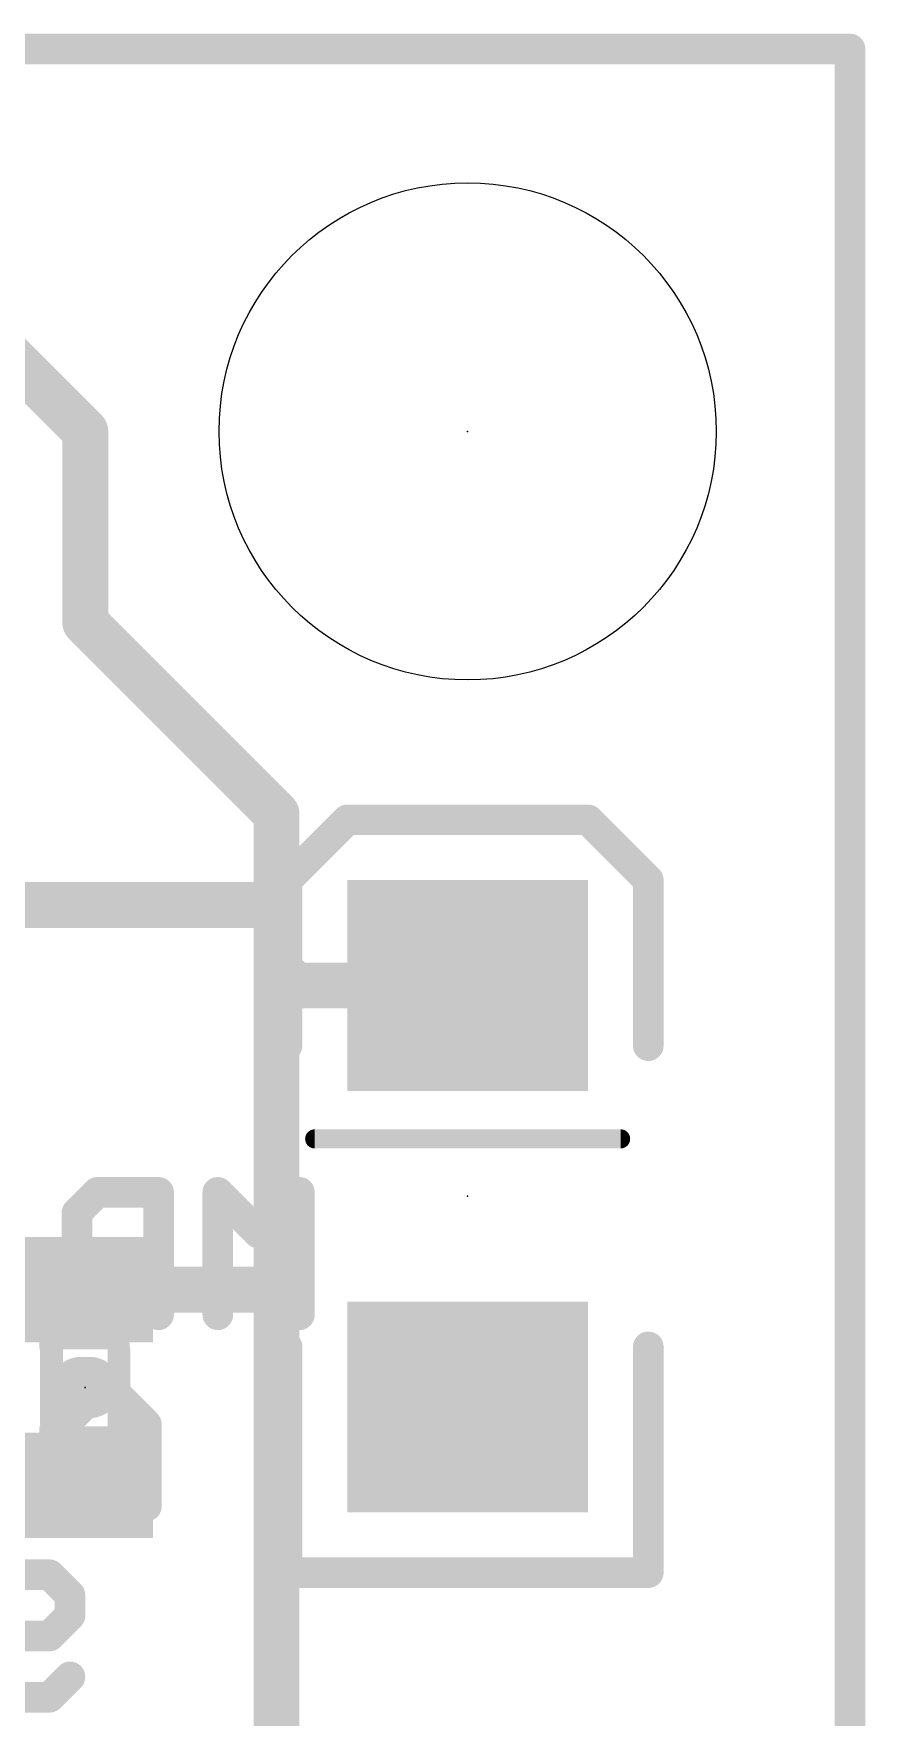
# Model space of a CAD drawing. Extents: x -0.1 to 16.5, y -10.2 to 17.9.
# Drawn here: x 9.82 to 15.34, y 6.7 to 17.88 of the extents above; entities that cross this region are included whole.
import ezdxf

# ---------------------------------------------------------------- set-up
doc = ezdxf.new("R2010")
doc.units = 0
for name, color, linetype in [('1', 12, 'CONTINUOUS'), ('16', 132, 'CONTINUOUS'), ('20', 53, 'CONTINUOUS'), ('21', 41, 'CONTINUOUS'), ('22', 40, 'CONTINUOUS'), ('23', 53, 'CONTINUOUS'), ('51', 53, 'CONTINUOUS')]:
    doc.layers.add(name, color=color, linetype=linetype)

# ---------------------------------------------------------------- blocks, each defined once
blk = doc.blocks.new('RECT')
blk.add_solid([(-0.5, -0.5), (0.5, -0.5), (-0.5, 0.5), (0.5, 0.5)])

msp = doc.modelspace()

# ---------------------------------------------------------------- linework, layer by layer
at = {"layer": '1'}
for points, const_width in [([(15.24, 17.78), (0, 17.78)], 0.2032), ([(15.24, 0), (15.24, 17.78)], 0.2032), ([(10.16, 15.24), (9.555, 15.845)], 0.3048), ([(10.16, 13.97), (10.16, 15.24)], 0.3048), ([(11.43, 12.7), (10.16, 13.97)], 0.3048), ([(11.43, 12.065), (11.43, 12.7)], 0.3048), ([(11.4, 12.095), (8.82, 12.095)], 0.3048), ([(11.43, 12.065), (11.4, 12.095)], 0.3048), ([(11.43, 11.684), (11.43, 12.065)], 0.3048), ([(11.43, 9.525), (11.43, 11.684)], 0.3048), ([(11.43, 11.684), (11.554, 11.56)], 0.3048), ([(11.554, 11.56), (12.7, 11.56)], 0.3048), ([(10.16, 9.54), (8.89, 9.54)], 0.3048), ([(11.415, 9.54), (10.16, 9.54)], 0.3048), ([(11.43, 9.525), (11.415, 9.54)], 0.3048), ([(11.43, 1.27), (11.43, 9.525)], 0.3048)]:
    msp.add_lwpolyline(points, dxfattribs=dict(at, const_width=const_width))
for points, const_width in [([(15.2908, 17.78, 1), (15.1892, 17.78)], 0.1016), ([(15.24, 17.7292, 1), (15.24, 17.8308)], 0.1016), ([(10.2362, 15.24, 1), (10.0838, 15.24)], 0.1524), ([(10.1061, 15.1861, 1), (10.2139, 15.2939)], 0.1524), ([(10.2139, 14.0239, 1), (10.1061, 13.9161)], 0.1524), ([(10.0838, 13.97, 1), (10.2362, 13.97)], 0.1524), ([(11.5062, 12.7, 1), (11.3538, 12.7)], 0.1524), ([(11.3761, 12.6461, 1), (11.4839, 12.7539)], 0.1524), ([(11.4539, 12.1489, 1), (11.3461, 12.0411)], 0.1524), ([(11.5062, 12.065, 1), (11.3538, 12.065)], 0.1524), ([(11.3761, 12.0111, 1), (11.4839, 12.1189)], 0.1524), ([(11.4, 12.0188, 1), (11.4, 12.1712)], 0.1524), ([(11.3538, 12.065, 1), (11.5062, 12.065)], 0.1524), ([(11.5062, 11.684, 1), (11.3538, 11.684)], 0.1524), ([(11.4839, 11.7379, 1), (11.3761, 11.6301)], 0.1524), ([(11.3538, 11.684, 1), (11.5062, 11.684)], 0.1524), ([(11.554, 11.6362, 1), (11.554, 11.4838)], 0.1524), ([(11.5001, 11.5061, 1), (11.6079, 11.6139)], 0.1524), ([(12.7, 11.4838, 1), (12.7, 11.6362)], 0.1524), ([(10.16, 9.6162, 1), (10.16, 9.4638)], 0.1524), ([(10.16, 9.4638, 1), (10.16, 9.6162)], 0.1524), ([(11.4689, 9.5939, 1), (11.3611, 9.4861)], 0.1524), ([(11.5062, 9.525, 1), (11.3538, 9.525)], 0.1524), ([(11.3761, 9.4711, 1), (11.4839, 9.5789)], 0.1524), ([(11.415, 9.4638, 1), (11.415, 9.6162)], 0.1524), ([(11.3538, 9.525, 1), (11.5062, 9.525)], 0.1524)]:
    msp.add_lwpolyline(points, format="xyb", dxfattribs=dict(at, const_width=const_width))
at = {"layer": '16', "const_width": 0.2032}
for points in [[(15.24, 17.78), (0, 17.78)], [(15.24, 0), (15.24, 17.78)]]:
    msp.add_lwpolyline(points, dxfattribs=at)
at = {"layer": '16', "const_width": 0.1016}
for points in [[(15.2908, 17.78, 1), (15.1892, 17.78)], [(15.24, 17.7292, 1), (15.24, 17.8308)]]:
    msp.add_lwpolyline(points, format="xyb", dxfattribs=at)
at = {"layer": '20', "const_width": 0.2032}
for points in [[(15.24, 17.78), (0, 17.78)], [(15.24, 0), (15.24, 17.78)]]:
    msp.add_lwpolyline(points, dxfattribs=at)
at = {"layer": '20', "const_width": 0.1016}
for points in [[(15.2908, 17.78, 1), (15.1892, 17.78)], [(15.24, 17.7292, 1), (15.24, 17.8308)]]:
    msp.add_lwpolyline(points, format="xyb", dxfattribs=at)
at = {"layer": '20'}
msp.add_circle((12.7, 15.24), 1.651, dxfattribs=at)
at = {"layer": '21'}
for points, const_width in [([(11.9, 12.66), (11.5, 12.26)], 0.2032), ([(13.5, 12.66), (11.9, 12.66)], 0.2032), ([(13.9, 12.26), (13.5, 12.66)], 0.2032), ([(11.5, 12.26), (11.5, 11.16)], 0.2032), ([(13.9, 11.16), (13.9, 12.26)], 0.2032), ([(11.684, 10.541), (13.716, 10.541)], 0.127), ([(11.5, 7.66), (11.5, 9.16)], 0.2032), ([(13.9, 9.16), (13.9, 7.66)], 0.2032), ([(10.1905, 8.89), (10.1295, 8.89)], 0.4064), ([(13.9, 7.66), (11.5, 7.66)], 0.2032)]:
    msp.add_lwpolyline(points, dxfattribs=dict(at, const_width=const_width))
for points, const_width in [([(11.9, 12.7108, 1), (11.9, 12.6092)], 0.1016), ([(11.9359, 12.6241, 1), (11.8641, 12.6959)], 0.1016), ([(13.5359, 12.6959, 1), (13.4641, 12.6241)], 0.1016), ([(13.5, 12.6092, 1), (13.5, 12.7108)], 0.1016), ([(11.5508, 12.26, 1), (11.4492, 12.26)], 0.1016), ([(11.4641, 12.2959, 1), (11.5359, 12.2241)], 0.1016), ([(13.9508, 12.26, 1), (13.8492, 12.26)], 0.1016), ([(13.8641, 12.2241, 1), (13.9359, 12.2959)], 0.1016), ([(11.4492, 11.16, 1), (11.5508, 11.16)], 0.1016), ([(13.8492, 11.16, 1), (13.9508, 11.16)], 0.1016), ([(11.684, 10.5728, 1), (11.684, 10.5092)], 0.0635), ([(13.716, 10.5092, 1), (13.716, 10.5728)], 0.0635), ([(11.5508, 9.16, 1), (11.4492, 9.16)], 0.1016), ([(13.9508, 9.16, 1), (13.8492, 9.16)], 0.1016), ([(10.1295, 8.9916, 1), (10.1295, 8.7884)], 0.2032), ([(10.1905, 8.7884, 1), (10.1905, 8.9916)], 0.2032), ([(11.5, 7.7108, 1), (11.5, 7.6092)], 0.1016), ([(13.9, 7.6092, 1), (13.9, 7.7108)], 0.1016), ([(11.4492, 7.66, 1), (11.5508, 7.66)], 0.1016), ([(13.8492, 7.66, 1), (13.9508, 7.66)], 0.1016)]:
    msp.add_lwpolyline(points, format="xyb", dxfattribs=dict(at, const_width=const_width))
at = {"layer": '22', "const_width": 0.2032}
for points in [[(10.2401, 10.1861), (10.1046, 10.0505)], [(10.6469, 10.1861), (10.2401, 10.1861)], [(10.6469, 9.3726), (10.6469, 10.1861)], [(11.3112, 9.9149), (11.0401, 10.1861)], [(11.0401, 10.1861), (11.0401, 9.3726)], [(11.5824, 10.1861), (11.3112, 9.9149)], [(11.5824, 9.3726), (11.5824, 10.1861)], [(10.1046, 10.0505), (10.1046, 9.7793)], [(10.1046, 9.7793), (10.2401, 9.6438)], [(10.2401, 9.6438), (10.6469, 9.6438)], [(10.2952, 8.9161), (10.0241, 8.6449)], [(10.5664, 8.6449), (10.2952, 8.9161)], [(10.0241, 8.6449), (10.0241, 8.1026)], [(10.5664, 8.1026), (10.5664, 8.6449)], [(10.5664, 8.5093), (10.0241, 8.5093)], [(9.6517, 7.6461), (9.9228, 7.6461)], [(9.9228, 7.6461), (10.0584, 7.5105)], [(10.0584, 7.5105), (10.0584, 7.3749)], [(10.0584, 7.3749), (9.9228, 7.2393)], [(9.9228, 7.2393), (9.6517, 7.2393)], [(9.9228, 6.8326), (10.0584, 6.9682)], [(9.6517, 6.8326), (9.9228, 6.8326)]]:
    msp.add_lwpolyline(points, dxfattribs=at)
at = {"layer": '22', "const_width": 0.1016}
for points in [[(10.2401, 10.2369, 1), (10.2401, 10.1353)], [(10.2761, 10.1502, 1), (10.2042, 10.222)], [(10.6977, 10.1861, 1), (10.5961, 10.1861)], [(10.6469, 10.1353, 1), (10.6469, 10.2369)], [(11.076, 10.222, 1), (11.0042, 10.1502)], [(11.0909, 10.1861, 1), (10.9893, 10.1861)], [(11.6332, 10.1861, 1), (11.5316, 10.1861)], [(11.6183, 10.1502, 1), (11.5465, 10.222)], [(10.0686, 10.0864, 1), (10.1405, 10.0146)], [(10.1554, 10.0505, 1), (10.0538, 10.0505)], [(11.2753, 9.9508, 1), (11.3472, 9.879)], [(11.2753, 9.879, 1), (11.3472, 9.9508)], [(10.1405, 9.8153, 1), (10.0686, 9.7434)], [(10.0538, 9.7793, 1), (10.1554, 9.7793)], [(10.2401, 9.6946, 1), (10.2401, 9.593)], [(10.2042, 9.6078, 1), (10.2761, 9.6797)], [(10.6469, 9.593, 1), (10.6469, 9.6946)], [(10.5961, 9.3726, 1), (10.6977, 9.3726)], [(10.9893, 9.3726, 1), (11.0909, 9.3726)], [(11.5316, 9.3726, 1), (11.6332, 9.3726)], [(10.3312, 8.952, 1), (10.2593, 8.8802)], [(10.3312, 8.8802, 1), (10.2593, 8.952)], [(10.0749, 8.6449, 1), (9.9733, 8.6449)], [(9.9882, 8.6808, 1), (10.06, 8.609)], [(10.6172, 8.6449, 1), (10.5156, 8.6449)], [(10.5305, 8.609, 1), (10.6023, 8.6808)], [(10.0241, 8.5601, 1), (10.0241, 8.4585)], [(10.5664, 8.4585, 1), (10.5664, 8.5601)], [(9.9733, 8.1026, 1), (10.0749, 8.1026)], [(10.5156, 8.1026, 1), (10.6172, 8.1026)], [(9.9587, 7.682, 1), (9.8869, 7.6102)], [(9.9228, 7.5953, 1), (9.9228, 7.6969)], [(10.1092, 7.5105, 1), (10.0076, 7.5105)], [(10.0225, 7.4746, 1), (10.0943, 7.5464)], [(10.0076, 7.3749, 1), (10.1092, 7.3749)], [(10.0943, 7.339, 1), (10.0225, 7.4108)], [(9.8869, 7.2753, 1), (9.9587, 7.2034)], [(9.9228, 7.1885, 1), (9.9228, 7.2901)], [(10.0943, 6.9323, 1), (10.0225, 7.0041)], [(9.9228, 6.7818, 1), (9.9228, 6.8834)], [(9.8869, 6.8685, 1), (9.9587, 6.7967)]]:
    msp.add_lwpolyline(points, format="xyb", dxfattribs=at)
at = {"layer": '23'}
for p in [(12.7, 15.24), (12.7, 10.16), (10.16, 8.89)]:
    msp.add_point(p, dxfattribs=at)
at = {"layer": '51', "const_width": 0.1524}
for points in [[(9.936, 8.645), (9.936, 9.135)], [(10.384, 9.135), (10.384, 8.645)]]:
    msp.add_lwpolyline(points, dxfattribs=at)
at = {"layer": '51', "const_width": 0.0762}
for points in [[(9.9741, 9.135, 1), (9.8979, 9.135)], [(10.4221, 9.135, 1), (10.3459, 9.135)], [(9.8979, 8.645, 1), (9.9741, 8.645)], [(10.3459, 8.645, 1), (10.4221, 8.645)]]:
    msp.add_lwpolyline(points, format="xyb", dxfattribs=at)

# ---------------------------------------------------------------- block references
at = {"layer": '1'}
for p, xscale, yscale, rotation in [((12.7, 11.56), 1.6, 1.4, 180), ((10.16, 9.54), 0.7, 0.9, 270), ((12.7, 8.76), 1.6, 1.4, 180), ((10.16, 8.24), 0.7, 0.9, 270)]:
    msp.add_blockref('RECT', p, dxfattribs=dict(at, xscale=xscale, yscale=yscale, rotation=rotation))
at = {"layer": '51', "xscale": 0.3, "yscale": 0.5999, "rotation": 270}
for p in [(10.1552, 9.294), (10.1552, 8.4812)]:
    msp.add_blockref('RECT', p, dxfattribs=at)

doc.saveas('drawing.dxf')
